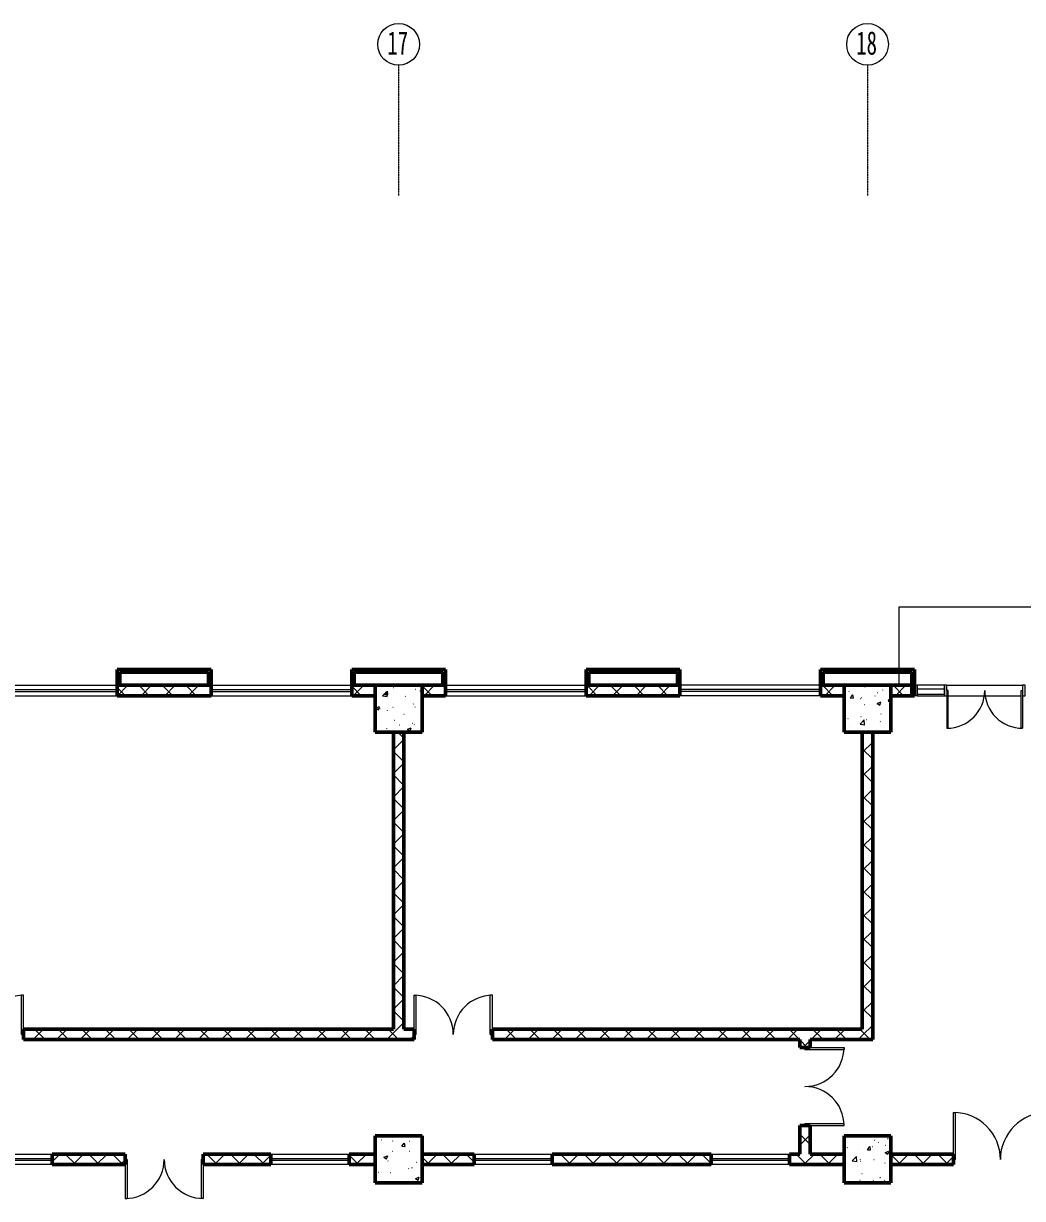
# Model space of a CAD drawing. Header units: millimetres. Extents: x -186019 to 257600, y -73860 to 134785.
# Drawn here: x -84019 to -64844, y 112235 to 134785 of the extents above; entities that cross this region are included whole.
import ezdxf

# ---------------------------------------------------------------- set-up
doc = ezdxf.new("R2010")
doc.units = ezdxf.units.MM
doc.linetypes.add('轴网线', pattern=[22.24, 12.7, -3.18, 3.18, -3.18])
for name, color, linetype, lineweight in [('A-DOOR', 31, 'Continuous', 13), ('A-FLOR', 192, 'Continuous', 13), ('A-GLAZ', 151, 'Continuous', 13), ('A-GLAZ-CURT', 52, 'Continuous', 13), ('A-GLAZ-CWMG', 51, 'Continuous', 13), ('A-WALL', 113, 'Continuous', 13), ('A-WALL-PATT', 111, 'Continuous', 50), ('S-COLS', 52, 'Continuous', 13), ('S-GRID', 1, 'Continuous', 13), ('S-GRID-IDEN', 1, 'Continuous', 13)]:
    doc.layers.add(name, color=color, linetype=linetype, lineweight=lineweight)
doc.styles.add('宋体_1', font='', dxfattribs={"width": 0.65, "height": 450})
doc.styles.get('宋体_1').set_extended_font_data('SimSun')
pattern_1 = [(45, (0, 0), (-226.2742, 226.2742), []), (135, (0, 0), (-226.2742, -226.2742), [])]

# ---------------------------------------------------------------- blocks, each defined once
blk = doc.blocks.new('结构矩形柱 - 结构柱-900 x 900 mm-V29-1F')
at = {"layer": 'S-COLS'}
h = blk.add_hatch(dxfattribs=at)
h.set_pattern_fill('FP_31', color=256, style=0, pattern_type=2)
h.set_pattern_definition([(50, (67819, -121635.2), (728.7365, -63.7558), [76.2, -838.2]), (355, (67819, -121635.2), (-140.9716, 764.2276), [60.96, -670.56]), (100.451, (67879.7, -121640.5), (587.77, 700.4668), [64.76, -712.36]), (46.184, (67819, -121432), (1084.316, -168.171), [114.3, -1257.3]), (96.636, (67909.4, -121446), (949.61, 989.71), [97.14, -1068.54]), (351.184, (67819, -121432), (949.621, 989.701), [91.44, -1005.84]), (21, (67920.6, -121482.8), (606.4579, -409.0606), [76.2, -838.2]), (326, (67920.6, -121482.8), (247.2083, 736.753), [60.96, -670.56]), (71.451, (67971.1, -121516.9), (853.6683, 327.6855), [64.76, -712.36]), (37.5, (67819, -121635.2), (12.3547, 338.2201), [6.706, -655.726, 6.706, -674.014, -673.1]), (37.5, (67819, -121635.2), (12.3547, 338.2201), [-1343.152, 6.706, -666.394]), (7.5, (67819, -121635.2), (267.2789, 400.7221), [6.706, -381.406, 6.706, -640.486, -256.54]), (7.5, (67819, -121635.2), (267.2789, 400.7221), [-1035.304, 6.706, -249.834]), (327.5, (67592.42, -121635.2), (542.36333, -22.91534), [6.706, -247.294, 6.706, -1837.334]), (327.5, (67592.42, -121635.2), (542.36333, -22.91534), [-260.706, -785.774, 6.706, -1044.854]), (317.5, (67490.82, -121635.2), (592.517, 101.7071), [6.706, -323.494, 6.706, -1266.342]), (317.5, (67490.82, -121635.2), (592.517, 101.7071), [-336.906, -519.582, 6.706, -740.054])])
h.paths.add_polyline_path([(450, -450), (450, 450), (-450, 450), (-450, -450), (435, -450)], flags=0)
at = {"layer": 'S-COLS', "lineweight": 50}
for p, q in [((450, 450), (-450, 450)), ((-450, 450), (-450, -450)), ((450, -450), (450, 450)), ((-450, -450), (450, -450))]:
    blk.add_line(p, q, dxfattribs=at)
blk = doc.blocks.new('结构矩形柱 - 结构柱-900 x 900 mm-V30-1F')
at = {"layer": 'S-COLS'}
h = blk.add_hatch(dxfattribs=at)
h.set_pattern_fill('FP_32', color=256, style=0, pattern_type=2)
h.set_pattern_definition([(50, (67819, -112985.2), (728.7365, -63.7558), [76.2, -838.2]), (355, (67819, -112985.2), (-140.9716, 764.2276), [60.96, -670.56]), (100.451, (67879.7, -112990.5), (587.77, 700.4668), [64.76, -712.36]), (46.184, (67819, -112782), (1084.316, -168.171), [114.3, -1257.3]), (96.636, (67909.4, -112796), (949.61, 989.71), [97.14, -1068.54]), (351.184, (67819, -112782), (949.621, 989.701), [91.44, -1005.84]), (21, (67920.6, -112832.8), (606.458, -409.0606), [76.2, -838.2]), (326, (67920.6, -112832.8), (247.2083, 736.753), [60.96, -670.56]), (71.451, (67971.1, -112866.9), (853.6683, 327.6855), [64.76, -712.36]), (37.5, (67819, -112985.2), (12.3547, 338.2201), [6.706, -655.726, 6.706, -674.014, -673.1]), (37.5, (67819, -112985.2), (12.3547, 338.2201), [-1343.152, 6.706, -666.394]), (7.5, (67819, -112985.2), (267.2789, 400.7221), [6.706, -381.406, 6.706, -640.486, -256.54]), (7.5, (67819, -112985.2), (267.2789, 400.7221), [-1035.304, 6.706, -249.834]), (327.5, (67592.42, -112985.2), (542.36333, -22.91534), [6.706, -247.294, 6.706, -1837.334]), (327.5, (67592.42, -112985.2), (542.36333, -22.91534), [-260.706, -785.774, 6.706, -1044.854]), (317.5, (67490.82, -112985.2), (592.517, 101.7071), [6.706, -323.494, 6.706, -1266.342]), (317.5, (67490.82, -112985.2), (592.517, 101.7071), [-336.906, -519.582, 6.706, -740.054])])
h.paths.add_polyline_path([(450, -450), (450, 450), (-450, 450), (-450, -450), (435, -450)], flags=0)
at = {"layer": 'S-COLS', "lineweight": 50}
for p, q in [((450, 450), (-450, 450)), ((-450, 450), (-450, -450)), ((450, -450), (450, 450)), ((-450, -450), (450, -450))]:
    blk.add_line(p, q, dxfattribs=at)
blk = doc.blocks.new('结构矩形柱 - 结构柱-900 x 900 mm-V37-1F')
at = {"layer": 'S-COLS'}
h = blk.add_hatch(dxfattribs=at)
h.set_pattern_fill('FP_39', color=256, style=0, pattern_type=2)
h.set_pattern_definition([(50, (76819, -121635.2), (728.7365, -63.7558), [76.2, -838.2]), (355, (76819, -121635.2), (-140.9716, 764.2276), [60.96, -670.56]), (100.451, (76879.7, -121640.5), (587.77, 700.4668), [64.76, -712.36]), (46.184, (76819, -121432), (1084.316, -168.171), [114.3, -1257.3]), (96.636, (76909.4, -121446), (949.61, 989.71), [97.14, -1068.54]), (351.184, (76819, -121432), (949.6206, 989.701), [91.44, -1005.84]), (21, (76920.6, -121482.8), (606.4579, -409.0606), [76.2, -838.2]), (326, (76920.6, -121482.8), (247.2083, 736.753), [60.96, -670.56]), (71.451, (76971.1, -121516.9), (853.6683, 327.6855), [64.76, -712.36]), (37.5, (76819, -121635.2), (12.3547, 338.2201), [6.706, -655.726, 6.706, -674.014, -673.1]), (37.5, (76819, -121635.2), (12.3547, 338.2201), [-1343.152, 6.706, -666.394]), (7.5, (76819, -121635.2), (267.2789, 400.7221), [6.706, -381.406, 6.706, -640.486, -256.54]), (7.5, (76819, -121635.2), (267.2789, 400.7221), [-1035.304, 6.706, -249.834]), (327.5, (76592.42, -121635.2), (542.36333, -22.91534), [6.706, -247.294, 6.706, -1837.334]), (327.5, (76592.42, -121635.2), (542.36333, -22.91534), [-260.706, -785.774, 6.706, -1044.854]), (317.5, (76490.82, -121635.2), (592.517, 101.7071), [6.706, -323.494, 6.706, -1266.342]), (317.5, (76490.82, -121635.2), (592.517, 101.7071), [-336.906, -519.582, 6.706, -740.054])])
h.paths.add_polyline_path([(100, -450), (450, -450), (450, 450), (-450, 450), (-450, -450), (-100, -450)], flags=0)
at = {"layer": 'S-COLS', "lineweight": 50}
for p, q in [((450, 450), (-450, 450)), ((-450, 450), (-450, -450)), ((450, -450), (450, 450)), ((-450, -450), (450, -450))]:
    blk.add_line(p, q, dxfattribs=at)
blk = doc.blocks.new('结构矩形柱 - 结构柱-900 x 900 mm-V38-1F')
at = {"layer": 'S-COLS'}
h = blk.add_hatch(dxfattribs=at)
h.set_pattern_fill('FP_40', color=256, style=0, pattern_type=2)
h.set_pattern_definition([(50, (76819, -112985.2), (728.7365, -63.7558), [76.2, -838.2]), (355, (76819, -112985.2), (-140.9716, 764.2276), [60.96, -670.56]), (100.451, (76879.7, -112990.5), (587.77, 700.4668), [64.76, -712.36]), (46.184, (76819, -112782), (1084.316, -168.171), [114.3, -1257.3]), (96.636, (76909.4, -112796), (949.61, 989.71), [97.14, -1068.54]), (351.184, (76819, -112782), (949.621, 989.701), [91.44, -1005.84]), (21, (76920.6, -112832.8), (606.4579, -409.0606), [76.2, -838.2]), (326, (76920.6, -112832.8), (247.2083, 736.753), [60.96, -670.56]), (71.451, (76971.1, -112866.9), (853.6683, 327.6855), [64.76, -712.36]), (37.5, (76819, -112985.2), (12.3547, 338.2201), [6.706, -655.726, 6.706, -674.014, -673.1]), (37.5, (76819, -112985.2), (12.3547, 338.2201), [-1343.152, 6.706, -666.394]), (7.5, (76819, -112985.2), (267.2789, 400.7221), [6.706, -381.406, 6.706, -640.486, -256.54]), (7.5, (76819, -112985.2), (267.2789, 400.7221), [-1035.304, 6.706, -249.834]), (327.5, (76592.42, -112985.2), (542.36333, -22.91534), [6.706, -247.294, 6.706, -1837.334]), (327.5, (76592.42, -112985.2), (542.36333, -22.91534), [-260.706, -785.774, 6.706, -1044.854]), (317.5, (76490.82, -112985.2), (592.517, 101.7071), [6.706, -323.494, 6.706, -1266.342]), (317.5, (76490.82, -112985.2), (592.517, 101.7071), [-336.906, -519.582, 6.706, -740.054])])
h.paths.add_polyline_path([(-337, -450), (450, -450), (450, 450), (-450, 450), (-450, -450)], flags=0)
at = {"layer": 'S-COLS', "lineweight": 50}
for p, q in [((450, 450), (-450, 450)), ((-450, 450), (-450, -450)), ((450, -450), (450, 450)), ((-450, -450), (450, -450))]:
    blk.add_line(p, q, dxfattribs=at)
blk = doc.blocks.new('双面嵌板木门 1 - M1521-2337372-1F')
at = {"layer": 'A-DOOR'}
for p, q in [((-750, 750), (-710, 750)), ((-750, 100), (-750, 750)), ((-710, 0), (-710, 750)), ((750, 750), (710, 750)), ((710, 0), (710, 750)), ((750, 100), (750, 750)), ((-710, 0), (-750, 0)), ((710, 0), (750, 0))]:
    blk.add_line(p, q, dxfattribs=at)
at = {"layer": 'A-DOOR', "lineweight": 50}
for p, q in [((-750, 100), (-750, 0)), ((750, 100), (750, 0))]:
    blk.add_line(p, q, dxfattribs=at)
at = {"layer": 'A-DOOR'}
for centre, start, end in [((-750, 0), 360, 90), ((750, 0), 90, 180)]:
    blk.add_arc(centre, 750, start, end, dxfattribs=at)
blk = doc.blocks.new('双面嵌板木门 1 - M1821-2343718-1F')
at = {"layer": 'A-DOOR'}
for p, q in [((-900, 900), (-860, 900)), ((-900, 100), (-900, 900)), ((-860, 0), (-860, 900)), ((900, 900), (860, 900)), ((860, 0), (860, 900)), ((900, 100), (900, 900)), ((-860, 0), (-900, 0)), ((860, 0), (900, 0))]:
    blk.add_line(p, q, dxfattribs=at)
at = {"layer": 'A-DOOR', "lineweight": 50}
for p, q in [((-900, 100), (-900, 0)), ((900, 100), (900, 0))]:
    blk.add_line(p, q, dxfattribs=at)
at = {"layer": 'A-DOOR'}
for centre, start, end in [((-900, 0), 360, 90), ((900, 0), 90, 180)]:
    blk.add_arc(centre, 900, start, end, dxfattribs=at)
blk = doc.blocks.new('门嵌板_双开门3 - 门嵌板_双开门 3-2384752-1F')
at = {"layer": 'A-DOOR'}
for p, q in [((-725, 0), (-725, 725)), ((-725, 725), (-700, 725)), ((-700, 725), (-700, 0)), ((725, 725), (700, 725)), ((700, 725), (700, 0)), ((725, 0), (725, 725)), ((-700, 0), (-725, 0)), ((700, 0), (725, 0))]:
    blk.add_line(p, q, dxfattribs=at)
for centre, start, end in [((-725, 0), 360, 90), ((725, 0), 90, 180)]:
    blk.add_arc(centre, 725, start, end, dxfattribs=at)
blk = doc.blocks.new('系统嵌板 - 玻璃-V148-1F')
at = {"layer": 'A-GLAZ-CURT'}
h = blk.add_hatch(dxfattribs=at)
h.set_pattern_fill('FP_151', color=256, style=0, pattern_type=2)
h.set_pattern_definition([(180, (-66606.49, 121985.2), (-1e-14, -100), [])])
h.paths.add_polyline_path([(262.5, 100), (-262.5, 100), (-262.5, -100), (262.5, -100)], flags=0)
at = {"layer": 'A-GLAZ-CURT', "lineweight": 18}
for p, q in [((262.5, 100), (-262.5, 100)), ((-262.5, 100), (-262.5, -100)), ((262.5, -100), (262.5, 100)), ((-262.5, -100), (262.5, -100))]:
    blk.add_line(p, q, dxfattribs=at)
blk = doc.blocks.new('矩形竖梃 - 矩形竖梃-2384750-1F')
at = {"layer": 'A-GLAZ-CWMG'}
for p, q in [((-66294, 122085), (-65569, 122085)), ((-66269, 121885), (-65569, 121885))]:
    blk.add_line(p, q, dxfattribs=at)
blk = doc.blocks.new('矩形竖梃 - 矩形竖梃-2384735-1F')
at = {"layer": 'A-GLAZ-CWMG'}
for p, q in [((-65569, 122085), (-64844, 122085)), ((-65569, 121885), (-64869, 121885))]:
    blk.add_line(p, q, dxfattribs=at)
blk = doc.blocks.new('组合窗 - 三层三列_平开_固定_ - C2736-2356831-1F')
at = {"layer": 'A-GLAZ'}
for p, q in [((-1350, 100), (1350, 100)), ((-1350, 20), (1350, 20)), ((-1350, -20), (1350, -20)), ((-1350, -100), (1350, -100))]:
    blk.add_line(p, q, dxfattribs=at)
at = {"layer": 'A-GLAZ', "lineweight": 50}
for p, q in [((-1350, 100), (-1350, -100)), ((1350, -100), (1350, 100))]:
    blk.add_line(p, q, dxfattribs=at)
blk = doc.blocks.new('固定窗 - C1515-2372845-1F')
at = {"layer": 'A-GLAZ', "lineweight": 50}
for p, q in [((-788.1, -100), (-788.1, 100)), ((711.9, 100), (711.9, -100))]:
    blk.add_line(p, q, dxfattribs=at)
at = {"layer": 'A-GLAZ'}
for p, q in [((-788.1, 100), (711.9, 100)), ((-788.1, 20), (711.9, 20)), ((711.9, -20), (-788.1, -20)), ((711.9, -100), (-788.1, -100))]:
    blk.add_line(p, q, dxfattribs=at)
blk = doc.blocks.new('矩形竖梃 - 矩形竖梃-2384736-1F')
at = {"layer": 'A-GLAZ-CWMG'}
for p, q in [((-25, 100), (25, 100)), ((-25, -100), (-25, 100)), ((25, 100), (25, 0)), ((25, -100), (-25, -100))]:
    blk.add_line(p, q, dxfattribs=at)
blk = doc.blocks.new('矩形竖梃 - 矩形竖梃-V154-1F')
at = {"layer": 'A-GLAZ-CWMG'}
for p, q in [((-25, 100), (25, 100)), ((-25, 0), (-25, 100)), ((25, 100), (25, -100)), ((25, -100), (-25, -100))]:
    blk.add_line(p, q, dxfattribs=at)
blk = doc.blocks.new('轴网 - 宽度系数 0_65-155799-1F')
at = {"layer": 'S-GRID-IDEN'}
blk.add_circle((0, 0), 4, dxfattribs=at)

msp = doc.modelspace()

# ---------------------------------------------------------------- hatches: boundary and pattern name
at = {"layer": 'A-WALL-PATT', "lineweight": 13}
h = msp.add_hatch(dxfattribs=at)
h.set_pattern_fill('FP_137', color=256, style=0, pattern_type=2)
h.set_pattern_definition(pattern_1)
h.paths.add_polyline_path([(-85369, 121885), (-84919, 121885), (-84919, 122085), (-85369, 122085)], flags=0)
h.paths.add_polyline_path([(-77269, 121885), (-77269, 122085), (-77719, 122085), (-77719, 121885)], flags=0)
h.paths.add_polyline_path([(-82219, 121885), (-80419, 121885), (-80419, 122085), (-82219, 122085)], flags=0)
h = msp.add_hatch(dxfattribs=at)
h.set_pattern_fill('FP_137', color=256, style=0, pattern_type=2)
h.set_pattern_definition(pattern_1)
h.paths.add_polyline_path([(-76369, 121885), (-75919, 121885), (-75919, 122085), (-76369, 122085)], flags=0)
h.paths.add_polyline_path([(-68269, 121885), (-68269, 122085), (-68719, 122085), (-68719, 121885)], flags=0)
h.paths.add_polyline_path([(-73219, 121885), (-71419, 121885), (-71419, 122085), (-73219, 122085)], flags=0)
h = msp.add_hatch(dxfattribs=at)
h.set_pattern_fill('FP_137', color=256, style=0, pattern_type=2)
h.set_pattern_definition(pattern_1)
h.paths.add_polyline_path([(-67219, 121885), (-66969, 121885), (-66969, 122085), (-67369, 122085), (-67369, 121885)], flags=0)
h = msp.add_hatch(dxfattribs=at)
h.set_pattern_fill('FP_137', color=256, style=0, pattern_type=2)
h.set_pattern_definition(pattern_1)
h.paths.add_polyline_path([(-76719, 115485), (-76719, 121185), (-76919, 121185), (-76919, 115485)], flags=0)
h = msp.add_hatch(dxfattribs=at)
h.set_pattern_fill('FP_137', color=256, style=0, pattern_type=2)
h.set_pattern_definition(pattern_1)
h.paths.add_polyline_path([(-67919, 115285), (-67719, 115285), (-67719, 121185), (-67919, 121185), (-67919, 115485)], flags=0)
h = msp.add_hatch(dxfattribs=at)
h.set_pattern_fill('FP_137', color=256, style=0, pattern_type=2)
h.set_pattern_definition(pattern_1)
h.paths.add_polyline_path([(-72270, 115285), (-67919, 115285), (-67919, 115485), (-75019, 115485), (-75019, 115285)], flags=0)
h.paths.add_polyline_path([(-82042, 115285), (-76519, 115285), (-76519, 115485), (-84019, 115485), (-84019, 115285)], flags=0)
h.paths.add_polyline_path([(-85719, 115285), (-85519, 115285), (-85519, 115485), (-89519, 115485), (-89519, 115285), (-85919, 115285)], flags=0)
h = msp.add_hatch(dxfattribs=at)
h.set_pattern_fill('FP_137', color=256, style=0, pattern_type=2)
h.set_pattern_definition(pattern_1)
h.paths.add_polyline_path([(-68919, 113085), (-68919, 113635), (-69119, 113635), (-69119, 113085)], flags=0)
h.paths.add_polyline_path([(-69119, 115135), (-68919, 115135), (-68919, 115285), (-69119, 115285), (-69119, 115245)], flags=0)
h = msp.add_hatch(dxfattribs=at)
h.set_pattern_fill('FP_137', color=256, style=0, pattern_type=2)
h.set_pattern_definition(pattern_1)
h.paths.add_polyline_path([(-77769, 112885), (-77269, 112885), (-77269, 113085), (-77769, 113085)], flags=0)
h.paths.add_polyline_path([(-79269, 112885), (-79269, 113085), (-80569, 113085), (-80569, 112885)], flags=0)
h.paths.add_polyline_path([(-82069, 112885), (-82069, 113085), (-83469, 113085), (-83469, 112885)], flags=0)
h.paths.add_polyline_path([(-84969, 112885), (-84969, 113085), (-85369, 113085), (-85369, 112885)], flags=0)
h = msp.add_hatch(dxfattribs=at)
h.set_pattern_fill('FP_137', color=256, style=0, pattern_type=2)
h.set_pattern_definition(pattern_1)
h.paths.add_polyline_path([(-68269, 112885), (-68269, 113085), (-69319, 113085), (-69319, 112885), (-69119, 112885)], flags=0)
h.paths.add_polyline_path([(-70819, 112885), (-70819, 113085), (-73869, 113085), (-73869, 112885), (-72270, 112885)], flags=0)
h.paths.add_polyline_path([(-76369, 112885), (-75369, 112885), (-75369, 113085), (-76369, 113085)], flags=0)
h = msp.add_hatch(dxfattribs=at)
h.set_pattern_fill('FP_137', color=256, style=0, pattern_type=2)
h.set_pattern_definition(pattern_1)
h.paths.add_polyline_path([(-63119, 112885), (-63119, 113085), (-64369, 113085), (-64369, 112885)], flags=0)
h.paths.add_polyline_path([(-66169, 112885), (-66169, 113085), (-67369, 113085), (-67369, 112885)], flags=0)

# ---------------------------------------------------------------- linework, layer by layer
at = {"layer": 'A-FLOR'}
for p, q in [((-63919, 123585), (-67219, 123585)), ((-67219, 123585), (-67219, 122385)), ((-67219, 122335), (-67219, 122085)), ((-66919, 122085), (-66869, 122085)), ((-66869, 121885), (-66919, 121885))]:
    msp.add_line(p, q, dxfattribs=at)
at = {"layer": 'A-WALL', "lineweight": 50}
for p, q in [((-80419, 122385), (-82219, 122385)), ((-82219, 122385), (-82219, 122085)), ((-82169, 122335), (-80469, 122335)), ((-82169, 122085), (-82169, 122335)), ((-80469, 122335), (-80469, 122085)), ((-80419, 122085), (-80419, 122385)), ((-75919, 122385), (-77719, 122385)), ((-77719, 122385), (-77719, 122085)), ((-77669, 122335), (-75969, 122335)), ((-77669, 122085), (-77669, 122335)), ((-75969, 122335), (-75969, 122085)), ((-75919, 122085), (-75919, 122385)), ((-71419, 122385), (-73219, 122385)), ((-73219, 122385), (-73219, 122085)), ((-73169, 122335), (-71469, 122335)), ((-73169, 122085), (-73169, 122335)), ((-71469, 122335), (-71469, 122085)), ((-71419, 122085), (-71419, 122385)), ((-66919, 122385), (-68719, 122385)), ((-68719, 122385), (-68719, 122085)), ((-68669, 122335), (-66969, 122335)), ((-68669, 122085), (-68669, 122335)), ((-66969, 122335), (-66969, 121885)), ((-66919, 121885), (-66919, 122385)), ((-80419, 122085), (-82219, 122085)), ((-77269, 122085), (-77719, 122085)), ((-75919, 122085), (-76369, 122085)), ((-71419, 122085), (-73219, 122085)), ((-68269, 122085), (-68719, 122085)), ((-66969, 122085), (-67369, 122085)), ((-82219, 121885), (-80419, 121885)), ((-77719, 121885), (-77269, 121885)), ((-76369, 121885), (-75919, 121885)), ((-73219, 121885), (-71419, 121885)), ((-68719, 121885), (-68269, 121885)), ((-67369, 121885), (-66919, 121885)), ((-76919, 121185), (-76919, 115485)), ((-76719, 115485), (-76719, 121185)), ((-67919, 121185), (-67919, 115485)), ((-67719, 115285), (-67719, 121185)), ((-76919, 115485), (-84019, 115485)), ((-76519, 115485), (-76719, 115485)), ((-67919, 115485), (-75019, 115485)), ((-84019, 115385), (-84019, 115285)), ((-84019, 115285), (-76519, 115285)), ((-76519, 115285), (-76519, 115385)), ((-75019, 115385), (-75019, 115285)), ((-75019, 115285), (-69119, 115285)), ((-69119, 115285), (-69119, 115135)), ((-68919, 115285), (-67919, 115285)), ((-68919, 115135), (-68919, 115285)), ((-67919, 115285), (-67719, 115285)), ((-69119, 115135), (-69019, 115135)), ((-69119, 113635), (-69119, 113085)), ((-69019, 113635), (-69119, 113635)), ((-68919, 113085), (-68919, 113635)), ((-82069, 113085), (-83469, 113085)), ((-82069, 112985), (-82069, 113085)), ((-79269, 113085), (-80569, 113085)), ((-80569, 113085), (-80569, 112985)), ((-77269, 113085), (-77769, 113085)), ((-75369, 113085), (-76369, 113085)), ((-70819, 113085), (-73869, 113085)), ((-69119, 113085), (-69319, 113085)), ((-68269, 113085), (-68919, 113085)), ((-66169, 113085), (-67369, 113085)), ((-66169, 112885), (-66169, 112985)), ((-83469, 112885), (-82069, 112885)), ((-80569, 112885), (-79269, 112885)), ((-77769, 112885), (-77269, 112885)), ((-76369, 112885), (-75369, 112885)), ((-73869, 112885), (-70819, 112885)), ((-69319, 112885), (-68269, 112885)), ((-67369, 112885), (-66169, 112885))]:
    msp.add_line(p, q, dxfattribs=at)
at = {"layer": 'S-GRID', "linetype": '轴网线'}
for p, q in [((-76819, 133985), (-76819, 131485)), ((-67819, 133985), (-67819, 131485))]:
    msp.add_line(p, q, dxfattribs=at)

# ---------------------------------------------------------------- block references
at = {"layer": 'A-DOOR'}
for name, p, rotation in [('门嵌板_双开门3 - 门嵌板_双开门 3-2384752-1F', (-65569, 121985), 180), ('双面嵌板木门 1 - M1521-2337372-1F', (-69019, 114385), 270), ('双面嵌板木门 1 - M1521-2337372-1F', (-81319, 112985), 180)]:
    msp.add_blockref(name, p, dxfattribs=dict(at, rotation=rotation))
for name, p in [('双面嵌板木门 1 - M1521-2337372-1F', (-84769, 115385)), ('双面嵌板木门 1 - M1521-2337372-1F', (-75769, 115385)), ('双面嵌板木门 1 - M1821-2343718-1F', (-65269, 112985))]:
    msp.add_blockref(name, p, dxfattribs=at)
at = {"layer": 'A-GLAZ'}
for p in [(-83569, 121985), (-79069, 121985), (-74569, 121985)]:
    msp.add_blockref('组合窗 - 三层三列_平开_固定_ - C2736-2356831-1F', p, dxfattribs=at)
at = {"layer": 'A-GLAZ', "rotation": 180}
for name, p in [('组合窗 - 三层三列_平开_固定_ - C2736-2356831-1F', (-70069, 121985)), ('固定窗 - C1515-2372845-1F', (-84257, 112985)), ('固定窗 - C1515-2372845-1F', (-78557, 112985)), ('固定窗 - C1515-2372845-1F', (-74657, 112985)), ('固定窗 - C1515-2372845-1F', (-70107, 112985))]:
    msp.add_blockref(name, p, dxfattribs=at)
at = {"layer": 'A-GLAZ-CURT', "rotation": 180}
msp.add_blockref('系统嵌板 - 玻璃-V148-1F', (-66606, 121985), dxfattribs=at)
at = {"layer": 'A-GLAZ-CWMG', "extrusion": (0, 0, -1)}
for name, p in [('矩形竖梃 - 矩形竖梃-V154-1F', (66319, 121985)), ('矩形竖梃 - 矩形竖梃-2384736-1F', (64819, 121985))]:
    msp.add_blockref(name, p, dxfattribs=at)
at = {"layer": 'A-GLAZ-CWMG'}
for name in ['矩形竖梃 - 矩形竖梃-2384750-1F', '矩形竖梃 - 矩形竖梃-2384735-1F']:
    msp.add_blockref(name, (0, 0), dxfattribs=at)
at = {"layer": 'S-COLS'}
for name, p in [('结构矩形柱 - 结构柱-900 x 900 mm-V37-1F', (-76819, 121635)), ('结构矩形柱 - 结构柱-900 x 900 mm-V29-1F', (-67819, 121635)), ('结构矩形柱 - 结构柱-900 x 900 mm-V38-1F', (-76819, 112985)), ('结构矩形柱 - 结构柱-900 x 900 mm-V30-1F', (-67819, 112985))]:
    msp.add_blockref(name, p, dxfattribs=at)
at = {"layer": 'S-GRID-IDEN', "xscale": 99.99999999999991, "yscale": 99.99999999999991, "zscale": 99.99999999999991, "rotation": 180}
for p in [(-76819, 134385), (-67819, 134385)]:
    msp.add_blockref('轴网 - 宽度系数 0_65-155799-1F', p, dxfattribs=at)

# ---------------------------------------------------------------- texts
at = {"layer": 'S-GRID-IDEN', "char_height": 450, "width": 521.1, "attachment_point": 1, "style": '宋体_1'}
for s, insert in [('17', (-77035, 134637)), ('18', (-68035, 134637))]:
    msp.add_mtext(s, dxfattribs=dict(at, insert=insert))

doc.saveas('drawing.dxf')
